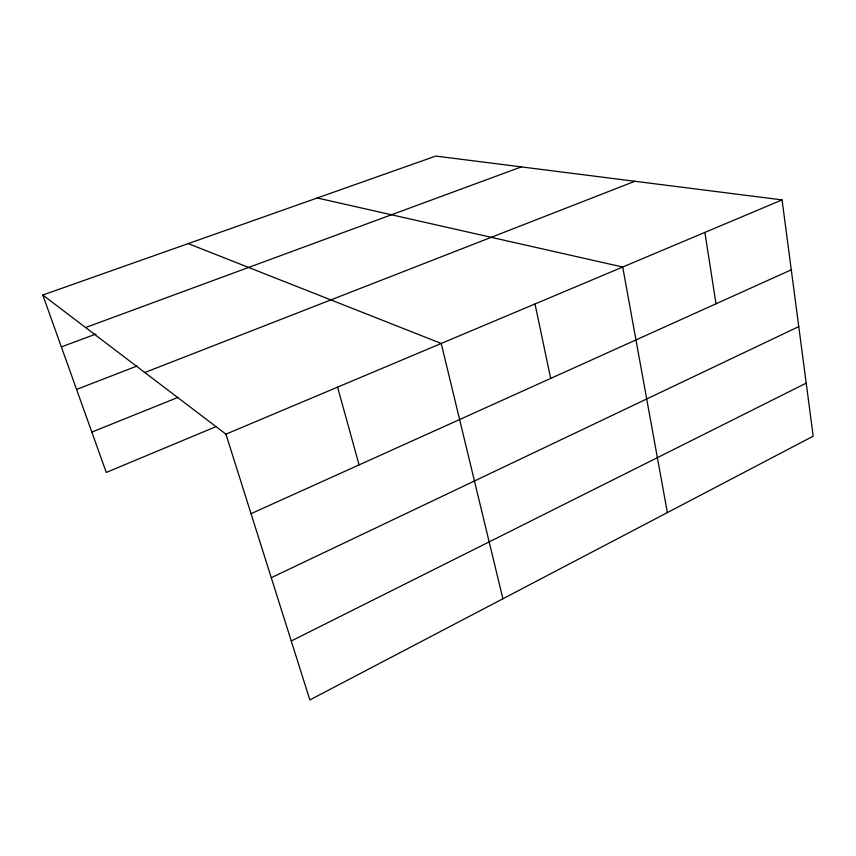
<?xml version="1.0" encoding="UTF-8"?>
<svg xmlns="http://www.w3.org/2000/svg" width="856" height="856" viewBox="0 0 856 856"><rect width="100%" height="100%" fill="white"/><g stroke="black" fill="none" stroke-linecap="round" stroke-linejoin="round"><path stroke-width="1.28" d="M291.254 640.983L806.213 383.135M271.266 577.704L798.755 326.607M251.043 513.675L791.276 269.822M225.931 434.163L782.063 199.897L813.2 436.175L309.872 699.93L225.931 434.163L42.8 295.02L435.79 156.07L782.063 199.897M215.798 426.716L106.262 472.437L42.8 295.02M91.827 432.087L178.027 397.377M144.803 372.52L634.863 181.269M76.569 389.427L137.035 366.015M61.365 346.905L95.926 334.043M85.611 327.538L521.336 166.899M317.234 197.993L622.708 267.029L667.37 512.584M188.213 243.607L441.236 343.459L502.9 598.783M337.574 387.126L359.092 464.904M535.011 303.966L550.676 378.427M704.884 232.415L716.012 303.794"/></g></svg>
